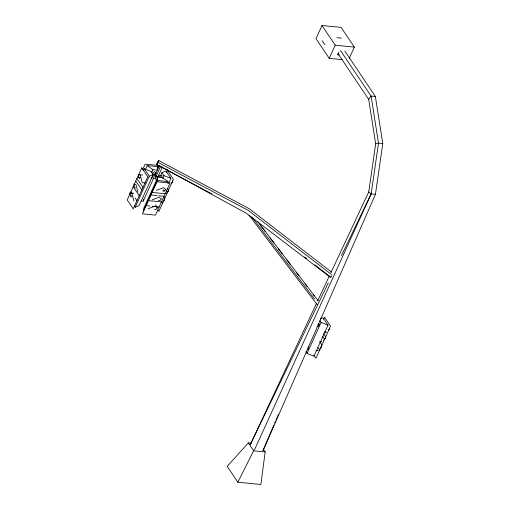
<?xml version="1.0" encoding="UTF-8"?>
<svg xmlns="http://www.w3.org/2000/svg" width="510" height="510" viewBox="0 0 510 510"><rect width="100%" height="100%" fill="white"/><g stroke="black" fill="none" stroke-linecap="round" stroke-linejoin="round"><path stroke-width="0.76" d="M158.769 161.001L158.833 160.42L156.736 164.392L246.375 213.276L330.442 277.402M263.396 449.316L265.168 451.956L260.878 484.5L237.838 482.192L227.205 466.363L248.332 442.884L251.398 443.19M330.901 272.646L368.724 191.983L375.685 143.871L368.666 99.335L338.219 54.009M254.458 449.922L371.159 193.908L378.503 143.163L371.082 96.046L340.521 50.56M262.975 450.751L375.443 194.342L382.787 143.59L375.366 96.473L344.805 50.987M141.041 200.883L143.227 201.106L143.648 199.059M147.205 165.616L157.992 166.694L157.29 170.104L152.923 169.664L147.205 165.616L145.573 169.218M157.902 177.078L143.839 208.08L143.138 211.484L157.195 180.483L157.902 177.078L162.269 177.512L167.981 181.56L167.325 183.007M339.233 54.927L337.735 54.78L338.315 53.371M262.937 450.738L273.851 425.123M274.782 422.93L275.406 421.464M276.031 420.004L276.968 417.805M277.587 416.345L278.524 414.145M211.816 193.838L156.557 164.443L157.59 162.154L158.731 160.567L249.256 208.73L331.513 272.079M142.641 169.69L145.165 164.124L158.177 165.425L157.233 167.509M143.635 170.244L144.285 168.804L151.196 171.551L153.21 174.547L139.147 205.549L135.207 207.213L134.372 205.976M135.207 207.213L149.271 176.211L153.21 174.547M151.61 172.546L152.923 169.664M157.335 168.134L157.992 166.694M143.227 201.106L153.689 178.035M154.944 175.421L159.483 165.418M156.908 180.738L155.218 178.226L160.733 166.075M157.87 176.995L162.409 166.993M160.669 175.51L161.976 172.629L165.922 170.965L170.901 178.379L168.612 183.422M162.69 178.513L163.997 175.631L161.976 172.629M166.47 172.488L167.42 170.404L173.425 179.341L158.871 211.427L158.011 210.152M349.331 58.204L354.367 47.098L341.145 27.419L321.988 25.5L316.002 38.683L329.231 58.369L342.255 59.67M329.231 58.369L335.21 45.186L321.988 25.5M337.735 54.78L338.927 52.154M307.823 349.707L308.69 347.788L308.078 346.87M318.623 323.614L319.241 324.532L318.367 326.457L316.946 326.311M320.407 318.877L323.034 317.768L328.013 325.182L313.95 356.184L307.045 353.436L321.109 322.435L319.897 320.631M323.582 319.292L324.532 317.201L330.537 326.145L315.983 358.23L313.841 355.036M250.2 444.771L316.385 303.616M317.736 300.734L329.218 276.248M250.231 444.784L328.319 282.789M331.079 277.058L331.774 275.623M341.445 255.555L371.159 193.908L375.443 194.342M237.838 482.192L253.648 450.802L248.332 442.884M368.666 99.335L371.082 96.046L375.366 96.473M171.309 183.39L172.743 181.904L172.437 180.502M166.521 193.373L168.44 191.397L168.128 189.994M162.97 201.775L164.405 200.29L164.092 198.887M328.421 330.193L329.855 328.708M323.64 340.176L325.552 338.2L325.24 336.798M320.082 348.579L321.517 347.093L321.211 345.691M162.76 190.989L164.131 191.103L165.858 189.414L163.449 187.699L156.519 190.345M155.531 204.841L157.52 207.799L155.792 209.489L154.422 209.374M152.216 199.837L159.139 197.191L161.555 198.906L159.828 200.596L158.457 200.481M148.18 208.73L155.11 206.085L157.52 207.799M156.557 164.443L157.061 164.265M375.685 143.871L378.503 143.163L382.787 143.59M324.347 332.412L325.788 332.246M320.038 341.904L321.478 341.745M316.009 350.797L318.17 350.555L316.659 350.402M337.014 37.663L341.464 38.103M335.21 45.186L354.367 47.098M153.032 174.713L155.167 174.93M158.591 175.268L162.142 175.625M139.746 178.589L138.72 177.416L138.242 174.541L142.762 174.994M152.541 175.95L162.358 176.932M150.954 177.799L155.218 178.226M138.72 177.416L140.225 177.569M157.195 180.483L167.981 181.56M145.248 182.95L142.233 182.65L140.295 175.23L138.242 174.541M152.171 192.429L165.183 193.73M151.017 194.973L157.137 195.585M158.667 195.738L164.029 196.273M131.408 196.975L130.375 195.802L129.903 192.927L133.671 193.303M130.375 195.802L131.886 195.955M148.455 200.621L161.466 201.922M146.172 205.645L150.004 206.027M152.299 206.257L159.184 206.945M317.819 324.392L319.241 324.532M324.245 331.94L326.508 332.169M319.942 341.439L321.447 341.585M253.648 450.802L265.168 451.956M129.903 192.927L131.95 193.615L133.894 201.036M163.997 175.631L170.901 178.379M321.109 322.435L328.013 325.182M157.59 162.154L248.045 210.279L331.494 274.546M166.145 169.097L167.548 169.843M304.795 257.116L306.688 258.576M314.88 264.888L330.646 277.026M368.724 191.983L371.159 193.908M135.443 188.082L134.41 186.909L133.939 184.034L135.985 184.722L137.929 192.142M257.767 221.506L318.316 300.951M259.921 224.61L265.206 231.546M270.013 237.851L273.857 242.894M278.179 248.568L282.024 253.617M286.83 259.921L290.196 264.333M296.444 272.531L298.847 275.68M305.095 283.879L307.014 286.397M313.261 294.595L314.224 295.857M252.023 217.005L314.498 298.968M248.969 215.163L317.214 304.693M322.167 40.743L324.762 44.606M323.55 333.629L325.699 336.823M322.397 336.166L324.545 339.36M319.834 341.821L321.982 345.015M317.985 347.482L319.7 350.038M305.834 351.632L307.045 353.436M167.726 188.738L168.581 190.02M154.638 171.36L156.328 173.872M166.145 190.644L167.433 192.557M153.057 171.787L157.775 178.819M163.264 189.809L164.131 191.103M152.184 173.712L153.025 174.968M163.576 196.293L164.864 198.212M144.285 168.804L149.271 176.211M161.3 201.316L162.588 203.235M136.922 178.506L142.927 187.451M135.768 181.05L141.774 189.994M133.206 186.705L139.211 195.642M130.93 191.728L132.211 193.641M135.22 198.116L136.935 200.666M141.767 167.835L127.213 199.92L133.218 208.864L147.773 176.779L141.767 167.835M157.01 181.751L142.456 213.837L155.467 215.137L170.021 183.058L157.01 181.751"/></g></svg>
